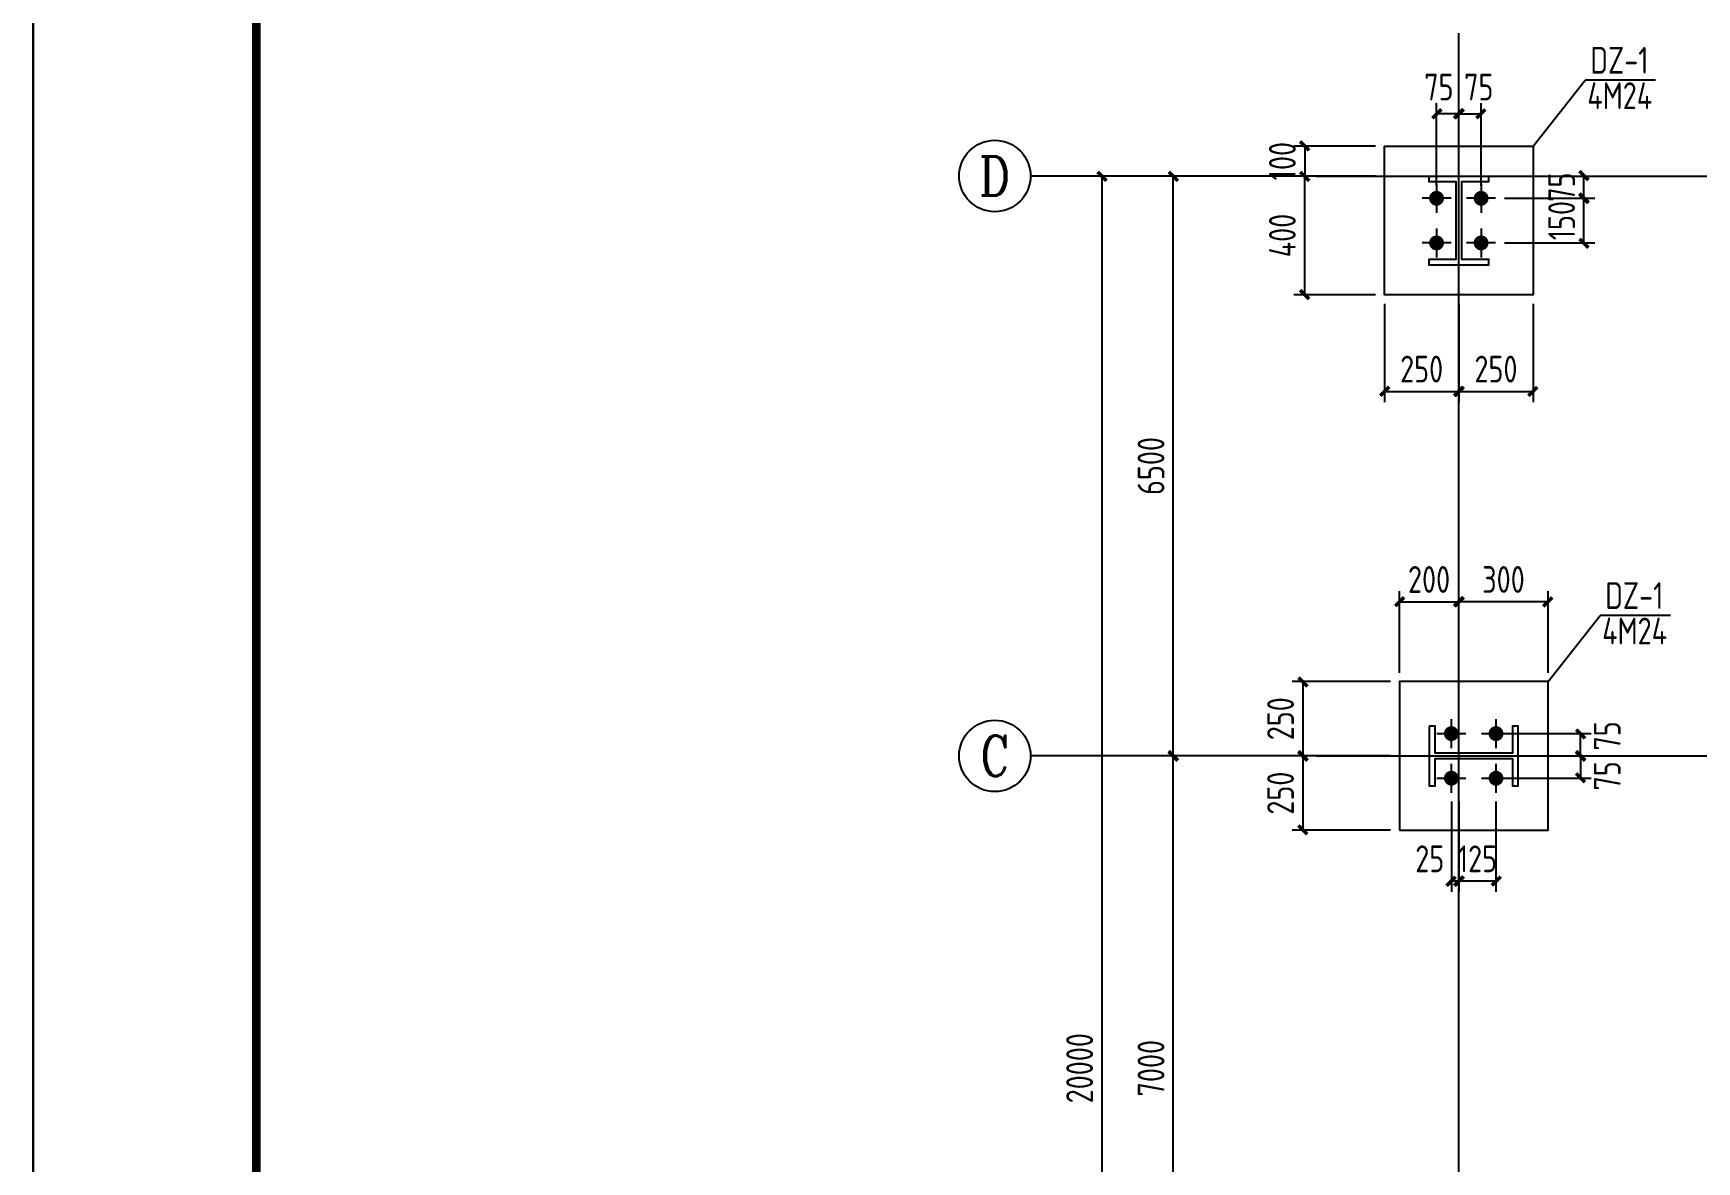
# Model space of a CAD drawing. Header units: millimetres. Extents: x 866561 to 877878, y 40199 to 44891.
# Drawn here: x 870301.3 to 870487.7, y 40549.4 to 40675.9 of the extents above; entities that cross this region are included whole.
import ezdxf
from ezdxf.enums import TextEntityAlignment as Align

# ---------------------------------------------------------------- set-up
doc = ezdxf.new("R2010")
doc.units = ezdxf.units.MM
doc.header["$LTSCALE"] = 1000
doc.header["$MEASUREMENT"] = 0
doc.linetypes.add('DOTE', pattern=[2.42, 2, -0.2, 0.02, -0.2])
for name, color, linetype in [('AXIS', 3, 'Continuous'), ('AXIS_TEXT', 7, 'Continuous'), ('DIM', 7, 'Continuous'), ('DOTE', 1, 'DOTE'), ('M_Prof', 2, 'Continuous'), ('柱集中标注', 2, 'Continuous'), ('标注', 7, 'Continuous'), ('檩条', 34, 'Continuous')]:
    doc.layers.add(name, color=color, linetype=linetype)
doc.styles.add('_TCH_AXIS', font='COMPLEX', dxfattribs={"bigfont": 'GBCBIG'})
doc.styles.add('COMPLEX', font='COMPLEX')
doc.styles.add('GBHZ', font='gbenor.shx', dxfattribs={"width": 0.9, "bigfont": 'gbcbig.shx'})
doc.dimstyles.new('Y100', dxfattribs={"dimscale": 0, "dimtxt": 3, "dimasz": 0.01, "dimexe": 1.2, "dimexo": 2, "dimgap": 1, "dimtad": 1, "dimdec": 0, "dimlfac": 100, "dimzin": 0, "dimdsep": 46, "dimtxsty": 'GBHZ', "dimblk": 'DX', "dimcen": 0.09, "dimdle": 1, "dimclrd": 7, "dimclre": 7, "dimclrt": 7, "dimadec": 0, "dimazin": 0, "dimtfac": 1, "dimtdec": 0, "dimtix": 1, "dimtmove": 2, "dimatfit": 3, "dimldrblk": 'DX', "dimfxl": 0, "dimtolj": 1, "dimtzin": 0, "dimarcsym": 0})
doc.dimstyles.new('Y30', dxfattribs={"dimscale": 0, "dimtxt": 3, "dimasz": 0.01, "dimexe": 1.2, "dimexo": 1, "dimgap": 1, "dimtad": 1, "dimdec": 0, "dimlfac": 30, "dimzin": 0, "dimdsep": 46, "dimtxsty": 'GBHZ', "dimblk1": 'DX', "dimblk2": 'DX', "dimsah": 1, "dimcen": 0.09, "dimdle": 1, "dimadec": 0, "dimazin": 0, "dimtfac": 1, "dimtdec": 0, "dimtix": 1, "dimtmove": 2, "dimatfit": 3, "dimldrblk": 'DX', "dimfxl": 0, "dimtolj": 1, "dimtzin": 0, "dimarcsym": 0})

# ---------------------------------------------------------------- blocks, each defined once
blk = doc.blocks.new('_AXISO')
blk.add_circle((0, 0), 0.5)
at = {"layer": 'AXIS_TEXT', "style": 'COMPLEX', "width": 1.041667}
blk.add_attdef('A', text='', height=0.56, dxfattribs=at).set_placement((-0.25, -0.28), (0.25, -0.28), align=Align.FIT)
blk = doc.blocks.new('DX')
at = {"color": 0, "linetype": 'ByBlock', "const_width": 40}
blk.add_lwpolyline([(-54, -51), (46, 49)], dxfattribs=at)
blk = doc.blocks.new('*D216')
at = {"layer": 'Defpoints', "color": 0, "transparency": 16777216}
for p in [(870429.05, 40594.86), (870445.05, 40594.86), (870445.05, 40524.86)]:
    blk.add_point(p, dxfattribs=at)
at = {"layer": 'dim', "color": 7, "lineweight": -2, "transparency": 16777216}
for p, q in [((870443.05, 40594.86), (870427.85, 40594.86)), ((870429.05, 40524.87), (870429.05, 40594.85)), ((870443.05, 40524.86), (870427.85, 40524.86))]:
    blk.add_line(p, q, dxfattribs=at)
at = {"layer": 'dim', "color": 7, "lineweight": -2, "transparency": 16777216, "xscale": 0.01, "yscale": 0.01, "zscale": 0.01}
for p, rotation in [((870429.05, 40594.86), 90), ((870429.05, 40524.86), 270)]:
    blk.add_blockref('DX', p, dxfattribs=dict(at, rotation=rotation))
at = {"layer": 'dim', "color": 7, "transparency": 16777216, "insert": (870426.55, 40559.86), "char_height": 3, "attachment_point": 5, "rotation": 90, "style": 'GBHZ'}
blk.add_mtext('\\A1;7000', dxfattribs=at)
blk = doc.blocks.new('*D217')
at = {"layer": 'Defpoints', "color": 0, "transparency": 16777216}
for p in [(870429.05, 40659.86), (870445.05, 40659.86), (870445.05, 40594.86)]:
    blk.add_point(p, dxfattribs=at)
at = {"layer": 'dim', "color": 7, "lineweight": -2, "transparency": 16777216}
for p, q in [((870443.05, 40659.86), (870427.85, 40659.86)), ((870429.05, 40594.87), (870429.05, 40659.85)), ((870443.05, 40594.86), (870427.85, 40594.86))]:
    blk.add_line(p, q, dxfattribs=at)
at = {"layer": 'dim', "color": 7, "lineweight": -2, "transparency": 16777216, "xscale": 0.01, "yscale": 0.01, "zscale": 0.01}
for p, rotation in [((870429.05, 40659.86), 90), ((870429.05, 40594.86), 270)]:
    blk.add_blockref('DX', p, dxfattribs=dict(at, rotation=rotation))
at = {"layer": 'dim', "color": 7, "transparency": 16777216, "insert": (870426.55, 40627.36), "char_height": 3, "attachment_point": 5, "rotation": 90, "style": 'GBHZ'}
blk.add_mtext('\\A1;6500', dxfattribs=at)
blk = doc.blocks.new('*D204')
at = {"layer": 'Defpoints', "color": 0, "transparency": 16777216}
for p in [(870445.05, 40659.86), (870421.05, 40459.86), (870445.05, 40459.86)]:
    blk.add_point(p, dxfattribs=at)
at = {"layer": 'dim', "color": 7, "lineweight": -2, "transparency": 16777216}
for p, q in [((870443.05, 40659.86), (870419.85, 40659.86)), ((870421.05, 40659.85), (870421.05, 40459.87)), ((870443.05, 40459.86), (870419.85, 40459.86))]:
    blk.add_line(p, q, dxfattribs=at)
at = {"layer": 'dim', "color": 7, "lineweight": -2, "transparency": 16777216, "xscale": 0.01, "yscale": 0.01, "zscale": 0.01}
for p, rotation in [((870421.05, 40659.86), 90), ((870421.05, 40459.86), 270)]:
    blk.add_blockref('DX', p, dxfattribs=dict(at, rotation=rotation))
at = {"layer": 'dim', "color": 7, "transparency": 16777216, "insert": (870418.55, 40559.86), "char_height": 3, "attachment_point": 5, "rotation": 90, "style": 'GBHZ'}
blk.add_mtext('\\A1;20000', dxfattribs=at)
blk = doc.blocks.new('*D286')
at = {"layer": 'Defpoints', "color": 0, "transparency": 16777216}
for p in [(870461.05, 40612.14), (870461.05, 40603.19), (870471.05, 40603.19)]:
    blk.add_point(p, dxfattribs=at)
at = {"layer": 'dim', "color": 0, "lineweight": -2, "transparency": 16777216}
for p, q in [((870461.05, 40604.19), (870461.05, 40613.34)), ((870471.05, 40604.19), (870471.05, 40613.34)), ((870471.04, 40612.14), (870461.06, 40612.14))]:
    blk.add_line(p, q, dxfattribs=at)
at = {"layer": 'dim', "color": 0, "lineweight": -2, "transparency": 16777216, "xscale": 0.01, "yscale": 0.01, "zscale": 0.01, "rotation": 180}
blk.add_blockref('DX', (870461.05, 40612.14), dxfattribs=at)
at = {"layer": 'dim', "color": 0, "lineweight": -2, "transparency": 16777216, "xscale": 0.01, "yscale": 0.01, "zscale": 0.01}
blk.add_blockref('DX', (870471.05, 40612.14), dxfattribs=at)
at = {"layer": 'dim', "color": 0, "transparency": 16777216, "insert": (870466.05, 40614.64), "char_height": 3, "attachment_point": 5, "style": 'GBHZ'}
blk.add_mtext('\\A1;300', dxfattribs=at)
blk = doc.blocks.new('*D287')
at = {"layer": 'Defpoints', "color": 0, "transparency": 16777216}
for p in [(870454.38, 40603.19), (870443.57, 40594.86), (870454.38, 40594.86)]:
    blk.add_point(p, dxfattribs=at)
at = {"layer": 'dim', "color": 0, "lineweight": -2, "transparency": 16777216}
for p, q in [((870453.38, 40603.19), (870442.37, 40603.19)), ((870443.57, 40603.18), (870443.57, 40594.87)), ((870453.38, 40594.86), (870442.37, 40594.86))]:
    blk.add_line(p, q, dxfattribs=at)
at = {"layer": 'dim', "color": 0, "lineweight": -2, "transparency": 16777216, "xscale": 0.01, "yscale": 0.01, "zscale": 0.01}
for p, rotation in [((870443.57, 40603.19), 90), ((870443.57, 40594.86), 270)]:
    blk.add_blockref('DX', p, dxfattribs=dict(at, rotation=rotation))
at = {"layer": 'dim', "color": 0, "transparency": 16777216, "insert": (870441.07, 40599.03), "char_height": 3, "attachment_point": 5, "rotation": 90, "style": 'GBHZ'}
blk.add_mtext('\\A1;250', dxfattribs=at)
blk = doc.blocks.new('*D288')
at = {"layer": 'Defpoints', "color": 0, "transparency": 16777216}
for p in [(870454.38, 40594.86), (870443.57, 40586.53), (870454.38, 40586.53)]:
    blk.add_point(p, dxfattribs=at)
at = {"layer": 'dim', "color": 0, "lineweight": -2, "transparency": 16777216}
for p, q in [((870453.38, 40594.86), (870442.37, 40594.86)), ((870443.57, 40594.85), (870443.57, 40586.54)), ((870453.38, 40586.53), (870442.37, 40586.53))]:
    blk.add_line(p, q, dxfattribs=at)
at = {"layer": 'dim', "color": 0, "lineweight": -2, "transparency": 16777216, "xscale": 0.01, "yscale": 0.01, "zscale": 0.01}
for p, rotation in [((870443.57, 40594.86), 90), ((870443.57, 40586.53), 270)]:
    blk.add_blockref('DX', p, dxfattribs=dict(at, rotation=rotation))
at = {"layer": 'dim', "color": 0, "transparency": 16777216, "insert": (870441.07, 40590.69), "char_height": 3, "attachment_point": 5, "rotation": 90, "style": 'GBHZ'}
blk.add_mtext('\\A1;250', dxfattribs=at)
blk = doc.blocks.new('*D289')
at = {"layer": 'Defpoints', "color": 0, "transparency": 16777216}
for p in [(870465.65, 40597.36), (870474.69, 40597.36), (870465.65, 40594.86)]:
    blk.add_point(p, dxfattribs=at)
at = {"layer": 'dim', "color": 0, "lineweight": -2, "transparency": 16777216}
for p, q in [((870466.65, 40597.36), (870475.89, 40597.36)), ((870474.69, 40594.87), (870474.69, 40597.35)), ((870466.65, 40594.86), (870475.89, 40594.86))]:
    blk.add_line(p, q, dxfattribs=at)
at = {"layer": 'dim', "color": 0, "lineweight": -2, "transparency": 16777216, "xscale": 0.01, "yscale": 0.01, "zscale": 0.01}
for p, rotation in [((870474.69, 40597.36), 90), ((870474.69, 40594.86), 270)]:
    blk.add_blockref('DX', p, dxfattribs=dict(at, rotation=rotation))
at = {"layer": 'dim', "color": 0, "transparency": 16777216, "insert": (870477.68, 40597.1), "char_height": 3, "attachment_point": 5, "rotation": 90, "style": 'GBHZ'}
blk.add_mtext('\\A1;75', dxfattribs=at)
blk = doc.blocks.new('*D290')
at = {"layer": 'Defpoints', "color": 0, "transparency": 16777216}
for p in [(870465.65, 40594.86), (870465.65, 40592.36), (870474.69, 40592.36)]:
    blk.add_point(p, dxfattribs=at)
at = {"layer": 'dim', "color": 0, "lineweight": -2, "transparency": 16777216}
for p, q in [((870466.65, 40594.86), (870475.89, 40594.86)), ((870474.69, 40594.85), (870474.69, 40592.37)), ((870466.65, 40592.36), (870475.89, 40592.36))]:
    blk.add_line(p, q, dxfattribs=at)
at = {"layer": 'dim', "color": 0, "lineweight": -2, "transparency": 16777216, "xscale": 0.01, "yscale": 0.01, "zscale": 0.01}
for p, rotation in [((870474.69, 40594.86), 90), ((870474.69, 40592.36), 270)]:
    blk.add_blockref('DX', p, dxfattribs=dict(at, rotation=rotation))
at = {"layer": 'dim', "color": 0, "transparency": 16777216, "insert": (870477.68, 40592.62), "char_height": 3, "attachment_point": 5, "rotation": 90, "style": 'GBHZ'}
blk.add_mtext('\\A1;75', dxfattribs=at)
blk = doc.blocks.new('*D291')
at = {"layer": 'Defpoints', "color": 0, "transparency": 16777216}
for p in [(870461.05, 40590.74), (870465.21, 40590.74), (870461.05, 40580.83)]:
    blk.add_point(p, dxfattribs=at)
at = {"layer": '标注', "color": 0, "lineweight": -2, "transparency": 16777216}
for p, q in [((870461.05, 40589.74), (870461.05, 40579.63)), ((870465.21, 40589.74), (870465.21, 40579.63)), ((870461.04, 40580.83), (870461.03, 40580.83)), ((870465.21, 40580.83), (870461.05, 40580.83)), ((870465.22, 40580.83), (870465.23, 40580.83))]:
    blk.add_line(p, q, dxfattribs=at)
at = {"layer": '标注', "color": 0, "lineweight": -2, "transparency": 16777216, "xscale": 0.01, "yscale": 0.01, "zscale": 0.01}
blk.add_blockref('DX', (870461.05, 40580.83), dxfattribs=at)
at = {"layer": '标注', "color": 0, "lineweight": -2, "transparency": 16777216, "xscale": 0.01, "yscale": 0.01, "zscale": 0.01, "rotation": 180}
blk.add_blockref('DX', (870465.21, 40580.83), dxfattribs=at)
at = {"layer": '标注', "color": 0, "transparency": 16777216, "insert": (870463.13, 40583.33), "char_height": 3, "attachment_point": 5, "style": 'GBHZ'}
blk.add_mtext('\\A1;125', dxfattribs=at)
blk = doc.blocks.new('*D292')
at = {"layer": 'Defpoints', "color": 0, "transparency": 16777216}
for p in [(870460.21, 40590.74), (870461.05, 40590.74), (870460.21, 40580.83)]:
    blk.add_point(p, dxfattribs=at)
at = {"layer": '标注', "color": 0, "lineweight": -2, "transparency": 16777216}
for p, q in [((870460.21, 40589.74), (870460.21, 40579.63)), ((870461.05, 40589.74), (870461.05, 40579.63)), ((870460.2, 40580.83), (870460.19, 40580.83)), ((870461.05, 40580.83), (870460.21, 40580.83)), ((870461.06, 40580.83), (870461.07, 40580.83))]:
    blk.add_line(p, q, dxfattribs=at)
at = {"layer": '标注', "color": 0, "lineweight": -2, "transparency": 16777216, "xscale": 0.01, "yscale": 0.01, "zscale": 0.01}
blk.add_blockref('DX', (870460.21, 40580.83), dxfattribs=at)
at = {"layer": '标注', "color": 0, "lineweight": -2, "transparency": 16777216, "xscale": 0.01, "yscale": 0.01, "zscale": 0.01, "rotation": 180}
blk.add_blockref('DX', (870461.05, 40580.83), dxfattribs=at)
at = {"layer": '标注', "color": 0, "transparency": 16777216, "insert": (870457.79, 40583.33), "char_height": 3, "attachment_point": 5, "style": 'GBHZ'}
blk.add_mtext('\\A1;25', dxfattribs=at)
blk = doc.blocks.new('*D285')
at = {"layer": 'Defpoints', "color": 0, "transparency": 16777216}
for p in [(870461.05, 40612.14), (870454.38, 40603.19), (870461.05, 40603.19)]:
    blk.add_point(p, dxfattribs=at)
at = {"layer": 'dim', "color": 0, "lineweight": -2, "transparency": 16777216}
for p, q in [((870454.38, 40604.19), (870454.38, 40613.34)), ((870461.05, 40604.19), (870461.05, 40613.34)), ((870454.39, 40612.14), (870461.04, 40612.14))]:
    blk.add_line(p, q, dxfattribs=at)
at = {"layer": 'dim', "color": 0, "lineweight": -2, "transparency": 16777216, "xscale": 0.01, "yscale": 0.01, "zscale": 0.01, "rotation": 180}
blk.add_blockref('DX', (870454.38, 40612.14), dxfattribs=at)
at = {"layer": 'dim', "color": 0, "lineweight": -2, "transparency": 16777216, "xscale": 0.01, "yscale": 0.01, "zscale": 0.01}
blk.add_blockref('DX', (870461.05, 40612.14), dxfattribs=at)
at = {"layer": 'dim', "color": 0, "transparency": 16777216, "insert": (870457.71, 40614.64), "char_height": 3, "attachment_point": 5, "style": 'GBHZ'}
blk.add_mtext('\\A1;200', dxfattribs=at)
blk = doc.blocks.new('*D293')
at = {"layer": 'Defpoints', "color": 0, "transparency": 16777216}
for p in [(870443.77, 40659.86), (870452.71, 40659.86), (870452.71, 40646.53)]:
    blk.add_point(p, dxfattribs=at)
at = {"layer": 'dim', "color": 0, "lineweight": -2, "transparency": 16777216}
for p, q in [((870451.71, 40659.86), (870442.57, 40659.86)), ((870443.77, 40646.54), (870443.77, 40659.85)), ((870451.71, 40646.53), (870442.57, 40646.53))]:
    blk.add_line(p, q, dxfattribs=at)
at = {"layer": 'dim', "color": 0, "lineweight": -2, "transparency": 16777216, "xscale": 0.01, "yscale": 0.01, "zscale": 0.01}
for p, rotation in [((870443.77, 40659.86), 90), ((870443.77, 40646.53), 270)]:
    blk.add_blockref('DX', p, dxfattribs=dict(at, rotation=rotation))
at = {"layer": 'dim', "color": 0, "transparency": 16777216, "insert": (870441.27, 40653.19), "char_height": 3, "attachment_point": 5, "rotation": 90, "style": 'GBHZ'}
blk.add_mtext('\\A1;400', dxfattribs=at)
blk = doc.blocks.new('*D294')
at = {"layer": 'Defpoints', "color": 0, "transparency": 16777216}
for p in [(870452.71, 40646.53), (870461.05, 40646.53), (870461.05, 40635.72)]:
    blk.add_point(p, dxfattribs=at)
at = {"layer": 'dim', "color": 0, "lineweight": -2, "transparency": 16777216}
for p, q in [((870452.71, 40645.53), (870452.71, 40634.52)), ((870461.05, 40645.53), (870461.05, 40634.52)), ((870452.72, 40635.72), (870461.04, 40635.72))]:
    blk.add_line(p, q, dxfattribs=at)
at = {"layer": 'dim', "color": 0, "lineweight": -2, "transparency": 16777216, "xscale": 0.01, "yscale": 0.01, "zscale": 0.01, "rotation": 180}
blk.add_blockref('DX', (870452.71, 40635.72), dxfattribs=at)
at = {"layer": 'dim', "color": 0, "lineweight": -2, "transparency": 16777216, "xscale": 0.01, "yscale": 0.01, "zscale": 0.01}
blk.add_blockref('DX', (870461.05, 40635.72), dxfattribs=at)
at = {"layer": 'dim', "color": 0, "transparency": 16777216, "insert": (870456.88, 40638.22), "char_height": 3, "attachment_point": 5, "style": 'GBHZ'}
blk.add_mtext('\\A1;250', dxfattribs=at)
blk = doc.blocks.new('*D295')
at = {"layer": 'Defpoints', "color": 0, "transparency": 16777216}
for p in [(870461.05, 40646.53), (870469.38, 40646.53), (870469.38, 40635.72)]:
    blk.add_point(p, dxfattribs=at)
at = {"layer": 'dim', "color": 0, "lineweight": -2, "transparency": 16777216}
for p, q in [((870461.05, 40645.53), (870461.05, 40634.52)), ((870469.38, 40645.53), (870469.38, 40634.52)), ((870461.06, 40635.72), (870469.37, 40635.72))]:
    blk.add_line(p, q, dxfattribs=at)
at = {"layer": 'dim', "color": 0, "lineweight": -2, "transparency": 16777216, "xscale": 0.01, "yscale": 0.01, "zscale": 0.01, "rotation": 180}
blk.add_blockref('DX', (870461.05, 40635.72), dxfattribs=at)
at = {"layer": 'dim', "color": 0, "lineweight": -2, "transparency": 16777216, "xscale": 0.01, "yscale": 0.01, "zscale": 0.01}
blk.add_blockref('DX', (870469.38, 40635.72), dxfattribs=at)
at = {"layer": 'dim', "color": 0, "transparency": 16777216, "insert": (870465.21, 40638.22), "char_height": 3, "attachment_point": 5, "style": 'GBHZ'}
blk.add_mtext('\\A1;250', dxfattribs=at)
blk = doc.blocks.new('*D296')
at = {"layer": 'Defpoints', "color": 0, "transparency": 16777216}
for p in [(870458.55, 40666.84), (870458.55, 40657.8), (870461.05, 40657.8)]:
    blk.add_point(p, dxfattribs=at)
at = {"layer": 'dim', "color": 0, "lineweight": -2, "transparency": 16777216}
for p, q in [((870458.55, 40658.8), (870458.55, 40668.04)), ((870461.04, 40666.84), (870458.56, 40666.84)), ((870461.05, 40658.8), (870461.05, 40668.04))]:
    blk.add_line(p, q, dxfattribs=at)
at = {"layer": 'dim', "color": 0, "lineweight": -2, "transparency": 16777216, "xscale": 0.01, "yscale": 0.01, "zscale": 0.01, "rotation": 180}
blk.add_blockref('DX', (870458.55, 40666.84), dxfattribs=at)
at = {"layer": 'dim', "color": 0, "lineweight": -2, "transparency": 16777216, "xscale": 0.01, "yscale": 0.01, "zscale": 0.01}
blk.add_blockref('DX', (870461.05, 40666.84), dxfattribs=at)
at = {"layer": 'dim', "color": 0, "transparency": 16777216, "insert": (870458.81, 40669.83), "char_height": 3, "attachment_point": 5, "style": 'GBHZ'}
blk.add_mtext('\\A1;75', dxfattribs=at)
blk = doc.blocks.new('*D297')
at = {"layer": 'Defpoints', "color": 0, "transparency": 16777216}
for p in [(870463.55, 40666.84), (870461.05, 40657.8), (870463.55, 40657.8)]:
    blk.add_point(p, dxfattribs=at)
at = {"layer": 'dim', "color": 0, "lineweight": -2, "transparency": 16777216}
for p, q in [((870461.05, 40658.8), (870461.05, 40668.04)), ((870461.06, 40666.84), (870463.54, 40666.84)), ((870463.55, 40658.8), (870463.55, 40668.04))]:
    blk.add_line(p, q, dxfattribs=at)
at = {"layer": 'dim', "color": 0, "lineweight": -2, "transparency": 16777216, "xscale": 0.01, "yscale": 0.01, "zscale": 0.01, "rotation": 180}
blk.add_blockref('DX', (870461.05, 40666.84), dxfattribs=at)
at = {"layer": 'dim', "color": 0, "lineweight": -2, "transparency": 16777216, "xscale": 0.01, "yscale": 0.01, "zscale": 0.01}
blk.add_blockref('DX', (870463.55, 40666.84), dxfattribs=at)
at = {"layer": 'dim', "color": 0, "transparency": 16777216, "insert": (870463.28, 40669.83), "char_height": 3, "attachment_point": 5, "style": 'GBHZ'}
blk.add_mtext('\\A1;75', dxfattribs=at)
blk = doc.blocks.new('*D298')
at = {"layer": 'Defpoints', "color": 0, "transparency": 16777216}
for p in [(870465.17, 40657.36), (870475.07, 40657.36), (870465.17, 40652.36)]:
    blk.add_point(p, dxfattribs=at)
at = {"layer": '标注', "color": 0, "lineweight": -2, "transparency": 16777216}
for p, q in [((870466.17, 40657.36), (870476.27, 40657.36)), ((870475.07, 40657.37), (870475.07, 40657.38)), ((870475.07, 40652.36), (870475.07, 40657.36)), ((870466.17, 40652.36), (870476.27, 40652.36)), ((870475.07, 40652.35), (870475.07, 40652.34))]:
    blk.add_line(p, q, dxfattribs=at)
at = {"layer": '标注', "color": 0, "lineweight": -2, "transparency": 16777216, "xscale": 0.01, "yscale": 0.01, "zscale": 0.01}
for p, rotation in [((870475.07, 40657.36), 270), ((870475.07, 40652.36), 90)]:
    blk.add_blockref('DX', p, dxfattribs=dict(at, rotation=rotation))
at = {"layer": '标注', "color": 0, "transparency": 16777216, "insert": (870472.57, 40654.86), "char_height": 3, "attachment_point": 5, "rotation": 90, "style": 'GBHZ'}
blk.add_mtext('\\A1;150', dxfattribs=at)
blk = doc.blocks.new('*D299')
at = {"layer": 'Defpoints', "color": 0, "transparency": 16777216}
for p in [(870465.17, 40659.86), (870475.07, 40659.86), (870465.17, 40657.36)]:
    blk.add_point(p, dxfattribs=at)
at = {"layer": '标注', "color": 0, "lineweight": -2, "transparency": 16777216}
for p, q in [((870466.17, 40659.86), (870476.27, 40659.86)), ((870475.07, 40659.87), (870475.07, 40659.88)), ((870475.07, 40657.36), (870475.07, 40659.86)), ((870466.17, 40657.36), (870476.27, 40657.36)), ((870475.07, 40657.35), (870475.07, 40657.34))]:
    blk.add_line(p, q, dxfattribs=at)
at = {"layer": '标注', "color": 0, "lineweight": -2, "transparency": 16777216, "xscale": 0.01, "yscale": 0.01, "zscale": 0.01}
for p, rotation in [((870475.07, 40659.86), 270), ((870475.07, 40657.36), 90)]:
    blk.add_blockref('DX', p, dxfattribs=dict(at, rotation=rotation))
at = {"layer": '标注', "color": 0, "transparency": 16777216, "insert": (870472.57, 40658.61), "char_height": 3, "attachment_point": 5, "rotation": 90, "style": 'GBHZ'}
blk.add_mtext('\\A1;75', dxfattribs=at)
blk = doc.blocks.new('*D309')
at = {"layer": 'Defpoints', "color": 0, "transparency": 16777216}
for p in [(870452.71, 40663.19), (870443.77, 40659.86), (870452.71, 40659.86)]:
    blk.add_point(p, dxfattribs=at)
at = {"layer": 'dim', "color": 0, "lineweight": -2, "transparency": 16777216}
for p, q in [((870451.71, 40663.19), (870442.57, 40663.19)), ((870443.77, 40663.2), (870443.77, 40663.21)), ((870443.77, 40663.19), (870443.77, 40659.86)), ((870451.71, 40659.86), (870442.57, 40659.86)), ((870443.77, 40659.85), (870443.77, 40659.84))]:
    blk.add_line(p, q, dxfattribs=at)
at = {"layer": 'dim', "color": 0, "lineweight": -2, "transparency": 16777216, "xscale": 0.01, "yscale": 0.01, "zscale": 0.01}
for p, rotation in [((870443.77, 40663.19), 270), ((870443.77, 40659.86), 90)]:
    blk.add_blockref('DX', p, dxfattribs=dict(at, rotation=rotation))
at = {"layer": 'dim', "color": 0, "transparency": 16777216, "insert": (870441.27, 40661.53), "char_height": 3, "attachment_point": 5, "rotation": 90, "style": 'GBHZ'}
blk.add_mtext('\\A1;100', dxfattribs=at)

msp = doc.modelspace()

# ---------------------------------------------------------------- linework, layer by layer
for p, q in [((870301.285, 40198.579), (870301.285, 40792.579)), ((870301.285, 40792.579), (870301.285, 40198.579)), ((870458.546, 40658.986), (870458.546, 40655.736)), ((870463.546, 40658.986), (870463.546, 40655.736)), ((870460.171, 40657.361), (870456.921, 40657.361)), ((870465.171, 40657.361), (870461.921, 40657.361)), ((870458.546, 40653.986), (870458.546, 40650.736)), ((870463.546, 40653.986), (870463.546, 40650.736)), ((870460.171, 40652.361), (870456.921, 40652.361)), ((870465.171, 40652.361), (870461.921, 40652.361)), ((870458.588, 40597.361), (870461.838, 40597.361)), ((870460.213, 40595.736), (870460.213, 40598.986)), ((870463.588, 40597.361), (870466.838, 40597.361)), ((870465.213, 40595.736), (870465.213, 40598.986)), ((870460.213, 40590.736), (870460.213, 40593.986)), ((870465.213, 40590.736), (870465.213, 40593.986)), ((870458.588, 40592.361), (870461.838, 40592.361)), ((870463.588, 40592.361), (870466.838, 40592.361))]:
    msp.add_line(p, q)
at = {"color": 0, "const_width": 1}
msp.add_lwpolyline([(871132.285, 40208.579), (870326.285, 40208.579), (870326.285, 40782.579), (871132.285, 40782.579)], close=True, dxfattribs=at)
for points in [[(870469.38, 40663.195), (870469.38, 40646.528), (870452.713, 40646.528), (870452.713, 40663.195)], [(870454.38, 40586.528), (870471.046, 40586.528), (870471.046, 40603.195), (870454.38, 40603.195)]]:
    msp.add_lwpolyline(points, close=True)
at = {"layer": 'AXIS', "color": 0}
for p, q in [((870445.046, 40659.861), (870413.046, 40659.861)), ((870445.046, 40594.861), (870413.046, 40594.861))]:
    msp.add_line(p, q, dxfattribs=at)
at = {"layer": 'dim', "const_width": 0.833}
for points in [[(870458.13, 40657.361, -1), (870458.963, 40657.361, -1)], [(870463.13, 40657.361, -1), (870463.963, 40657.361, -1)], [(870458.13, 40652.361, -1), (870458.963, 40652.361, -1)], [(870463.13, 40652.361, -1), (870463.963, 40652.361, -1)], [(870460.213, 40597.778, 1), (870460.213, 40596.945, 1)], [(870465.213, 40597.778, 1), (870465.213, 40596.945, 1)], [(870460.213, 40592.778, 1), (870460.213, 40591.945, 1)], [(870465.213, 40592.778, 1), (870465.213, 40591.945, 1)]]:
    msp.add_lwpolyline(points, format="xyb", close=True, dxfattribs=at)
at = {"layer": 'DOTE', "linetype": 'DOTE'}
for p, q in [((870461.046, 40443.861), (870461.046, 40675.861)), ((870445.046, 40659.861), (870957.046, 40659.861)), ((870445.046, 40594.861), (870957.046, 40594.861))]:
    msp.add_line(p, q, dxfattribs=at)
at = {"layer": 'M_Prof'}
for points in [[(870457.713, 40659.861), (870464.38, 40659.861), (870464.38, 40659.195), (870461.346, 40659.195), (870461.346, 40650.528), (870464.38, 40650.528), (870464.38, 40649.861), (870457.713, 40649.861), (870457.713, 40650.528), (870460.746, 40650.528), (870460.746, 40659.195), (870457.713, 40659.195)], [(870457.713, 40598.195), (870457.713, 40591.528), (870458.38, 40591.528), (870458.38, 40594.561), (870467.046, 40594.561), (870467.046, 40591.528), (870467.713, 40591.528), (870467.713, 40598.195), (870467.046, 40598.195), (870467.046, 40595.161), (870458.38, 40595.161), (870458.38, 40598.195)]]:
    msp.add_lwpolyline(points, close=True, dxfattribs=at)
at = {"layer": '檩条'}
for p, q in [((870469.38, 40663.195), (870475.203, 40670.614)), ((870483.1, 40670.614), (870475.203, 40670.614)), ((870471.046, 40603.195), (870476.869, 40610.614)), ((870484.767, 40610.614), (870476.869, 40610.614))]:
    msp.add_line(p, q, dxfattribs=at)

# ---------------------------------------------------------------- block references
at = {"layer": 'AXIS', "color": 0}
ref = msp.add_blockref('_AXISO', (870409.046, 40659.861), dxfattribs=dict(at, xscale=8, yscale=8, zscale=8))
ref.add_attrib('A', 'D', dxfattribs={"layer": 'AXIS_TEXT', "color": 0, "height": 4.353, "style": '_TCH_AXIS'}).set_placement((870407.285, 40657.685), (870410.808, 40657.685), align=Align.FIT)
ref = msp.add_blockref('_AXISO', (870409.046, 40594.861), dxfattribs=dict(at, xscale=8, yscale=8, zscale=8))
ref.add_attrib('A', 'C', dxfattribs={"layer": 'AXIS_TEXT', "color": 0, "height": 4.557, "style": '_TCH_AXIS'}).set_placement((870407.419, 40592.583), (870410.674, 40592.583), align=Align.FIT)

# ---------------------------------------------------------------- texts
at = {"layer": '柱集中标注', "style": 'GBHZ', "width": 0.9}
for s, p in [('DZ-1', (870475.784, 40671.335)), ('4M24', (870475.443, 40667.364)), ('DZ-1', (870477.451, 40611.335)), ('4M24', (870477.11, 40607.364))]:
    msp.add_text(s, height=3, dxfattribs=at).set_placement(p)

# ---------------------------------------------------------------- dimensions: what is measured, and where the dimension line sits
at = {"layer": 'dim'}
dim = msp.add_linear_dim(base=(870458.546, 40666.839), p1=(870461.046, 40657.795), p2=(870458.546, 40657.795), dimstyle='Y30', override={"dimscale": 1}, dxfattribs=at)
dim.commit()
dim.dimension.update_dxf_attribs({"geometry": '*D296', "text_midpoint": (870458.808, 40669.833), "dimtype": 160})
for base, p1, p2, angle, picture, middle in [((870463.546, 40666.839), (870461.046, 40657.795), (870463.546, 40657.795), 180, '*D297', (870463.284, 40669.833)), ((870474.691, 40597.361), (870465.647, 40594.861), (870465.647, 40597.361), 270, '*D289', (870477.685, 40597.099)), ((870474.691, 40592.361), (870465.647, 40594.861), (870465.647, 40592.361), 90, '*D290', (870477.685, 40592.623))]:
    dim = msp.add_linear_dim(base=base, p1=p1, p2=p2, angle=angle, dimstyle='Y30', override={"dimscale": 1}, dxfattribs=at)
    dim.commit()
    dim.dimension.update_dxf_attribs({"geometry": picture, "text_midpoint": middle, "dimtype": 160})
for base, p1, p2, angle, dimstyle, override, picture, middle in [((870443.768, 40659.861), (870452.713, 40663.195), (870452.713, 40659.861), 270, 'Y30', {"dimscale": 1}, '*D309', (870441.268, 40661.528)), ((870421.046, 40459.861), (870445.046, 40659.861), (870445.046, 40459.861), 90, 'Y100', {"dimscale": 1, "dimfxl": 2}, '*D204', (870418.546, 40559.861)), ((870429.046, 40659.861), (870445.046, 40594.861), (870445.046, 40659.861), 90, 'Y100', {"dimscale": 1, "dimfxl": 2}, '*D217', (870426.546, 40627.361)), ((870443.768, 40659.861), (870452.713, 40646.528), (870452.713, 40659.861), 90, 'Y30', {"dimscale": 1}, '*D293', (870441.268, 40653.195)), ((870461.046, 40612.14), (870471.046, 40603.195), (870461.046, 40603.195), 180, 'Y30', {"dimscale": 1}, '*D286', (870466.046, 40614.64)), ((870443.572, 40594.861), (870454.38, 40603.195), (870454.38, 40594.861), 270, 'Y30', {"dimscale": 1}, '*D287', (870441.072, 40599.028)), ((870429.046, 40594.861), (870445.046, 40524.861), (870445.046, 40594.861), 90, 'Y100', {"dimscale": 1, "dimfxl": 2}, '*D216', (870426.546, 40559.861)), ((870443.572, 40586.528), (870454.38, 40594.861), (870454.38, 40586.528), 270, 'Y30', {"dimscale": 1}, '*D288', (870441.072, 40590.695))]:
    dim = msp.add_linear_dim(base=base, p1=p1, p2=p2, angle=angle, dimstyle=dimstyle, override=override, dxfattribs=at)
    dim.commit()
    dim.dimension.update_dxf_attribs({"geometry": picture, "text_midpoint": middle})
for base, p1, p2, picture, middle in [((870461.046, 40635.72), (870452.713, 40646.528), (870461.046, 40646.528), '*D294', (870456.88, 40638.22)), ((870469.38, 40635.72), (870461.046, 40646.528), (870469.38, 40646.528), '*D295', (870465.213, 40638.22)), ((870461.046, 40612.14), (870454.38, 40603.195), (870461.046, 40603.195), '*D285', (870457.713, 40614.64))]:
    dim = msp.add_linear_dim(base=base, p1=p1, p2=p2, dimstyle='Y30', override={"dimscale": 1}, dxfattribs=at)
    dim.commit()
    dim.dimension.update_dxf_attribs({"geometry": picture, "text_midpoint": middle})
at = {"layer": '标注'}
for base, p1, p2, picture, middle in [((870475.074, 40659.861), (870465.171, 40657.361), (870465.171, 40659.861), '*D299', (870472.574, 40658.611)), ((870475.074, 40657.361), (870465.171, 40652.361), (870465.171, 40657.361), '*D298', (870472.574, 40654.861))]:
    dim = msp.add_linear_dim(base=base, p1=p1, p2=p2, angle=270, dimstyle='Y30', override={"dimscale": 1}, dxfattribs=at)
    dim.commit()
    dim.dimension.update_dxf_attribs({"geometry": picture, "text_midpoint": middle})
dim = msp.add_linear_dim(base=(870460.213, 40580.834), p1=(870461.046, 40590.736), p2=(870460.213, 40590.736), dimstyle='Y30', override={"dimscale": 1}, dxfattribs=at)
dim.commit()
dim.dimension.update_dxf_attribs({"geometry": '*D292', "text_midpoint": (870457.787, 40583.334), "dimtype": 160})
dim = msp.add_linear_dim(base=(870461.046, 40580.834), p1=(870465.213, 40590.736), p2=(870461.046, 40590.736), dimstyle='Y30', override={"dimscale": 1}, dxfattribs=at)
dim.commit()
dim.dimension.update_dxf_attribs({"geometry": '*D291', "text_midpoint": (870463.13, 40583.334)})

doc.saveas('drawing.dxf')
